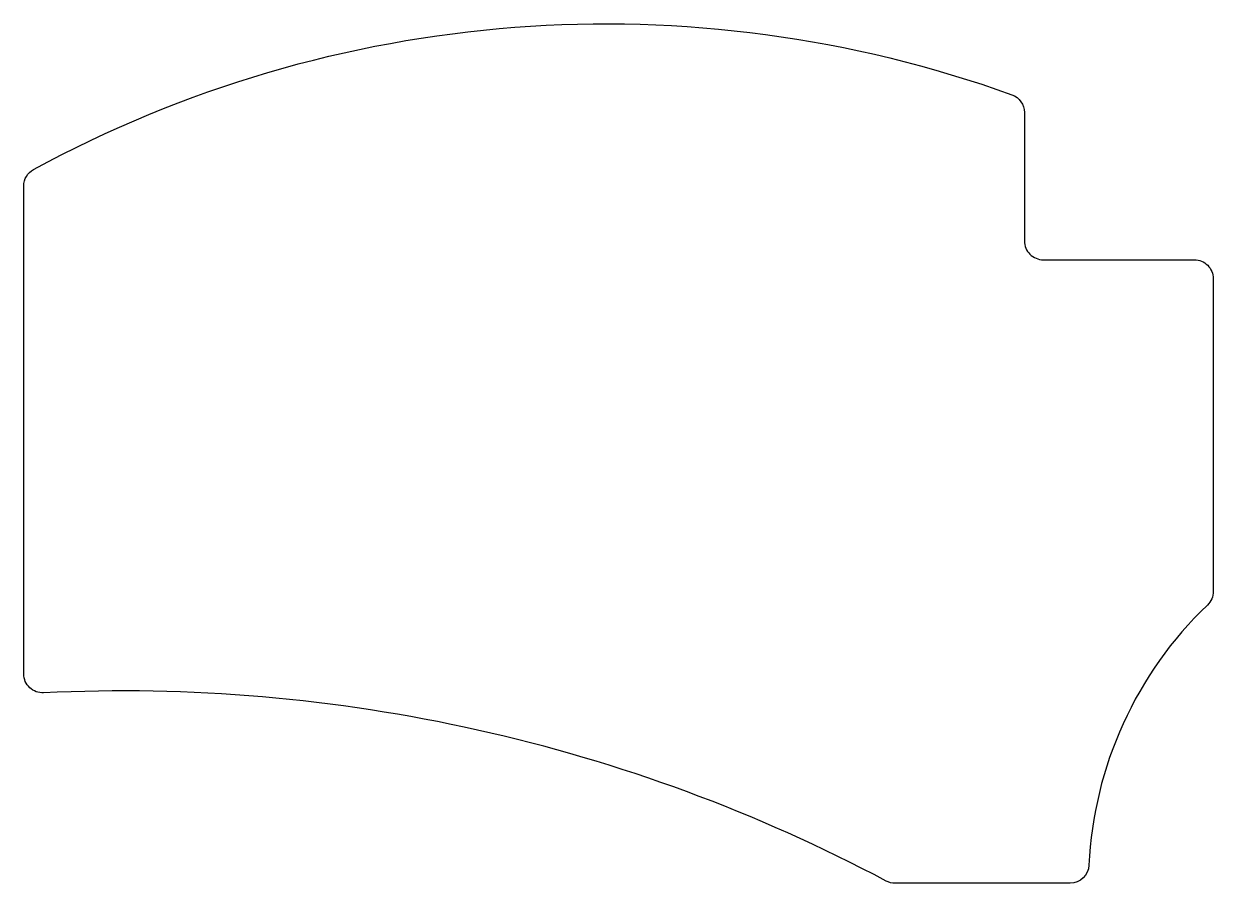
# Model space of a CAD drawing. Header units: millimetres. Extents: x 39 to 166, y -131 to -40.
import ezdxf

# ---------------------------------------------------------------- set-up
doc = ezdxf.new("R2010")
doc.units = ezdxf.units.MM

msp = doc.modelspace()

# ---------------------------------------------------------------- linework, layer by layer
for p, q in [((39.5, -108.39), (39.5, -56.68)), ((150.35, -130.55), (131.8, -130.55))]:
    msp.add_line(p, q)
for points in [[(39.5, -56.68, -0.274733), (40.54, -54.93, -0.214263), (144.18, -47.02, -0.316152), (145.5, -48.9)], [(165.5, -99.63, -0.204549), (164.88, -101.08, 0.192404), (152.34, -128.64, -0.400589), (150.35, -130.55)], [(131.8, -130.55, -0.122639), (130.86, -130.32, 0.135029), (41.6, -110.38, -0.428565), (39.5, -108.39)]]:
    msp.add_lwpolyline(points, format="xyb")
at = {"flags": 128}
msp.add_lwpolyline([(145.5, -48.9), (145.5, -62.5, 0.414214), (147.5, -64.5), (163.5, -64.5, -0.414214), (165.5, -66.5), (165.5, -99.63)], format="xyb", dxfattribs=at)

doc.saveas('drawing.dxf')
